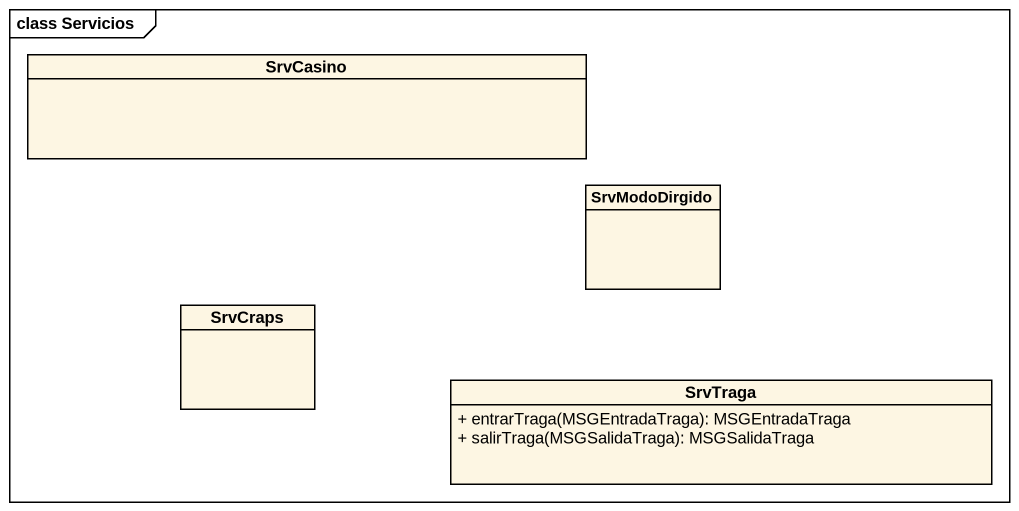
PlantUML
@startuml
mainframe class Servicios
hide circle
hide empty members
skinparam classAttributeIconSize 0
class SrvCasino
class SrvModoDirgido
class SrvCraps
class SrvTraga {
  + entrarTraga(MSGEntradaTraga): MSGEntradaTraga
  + salirTraga(MSGSalidaTraga): MSGSalidaTraga
}
@enduml
